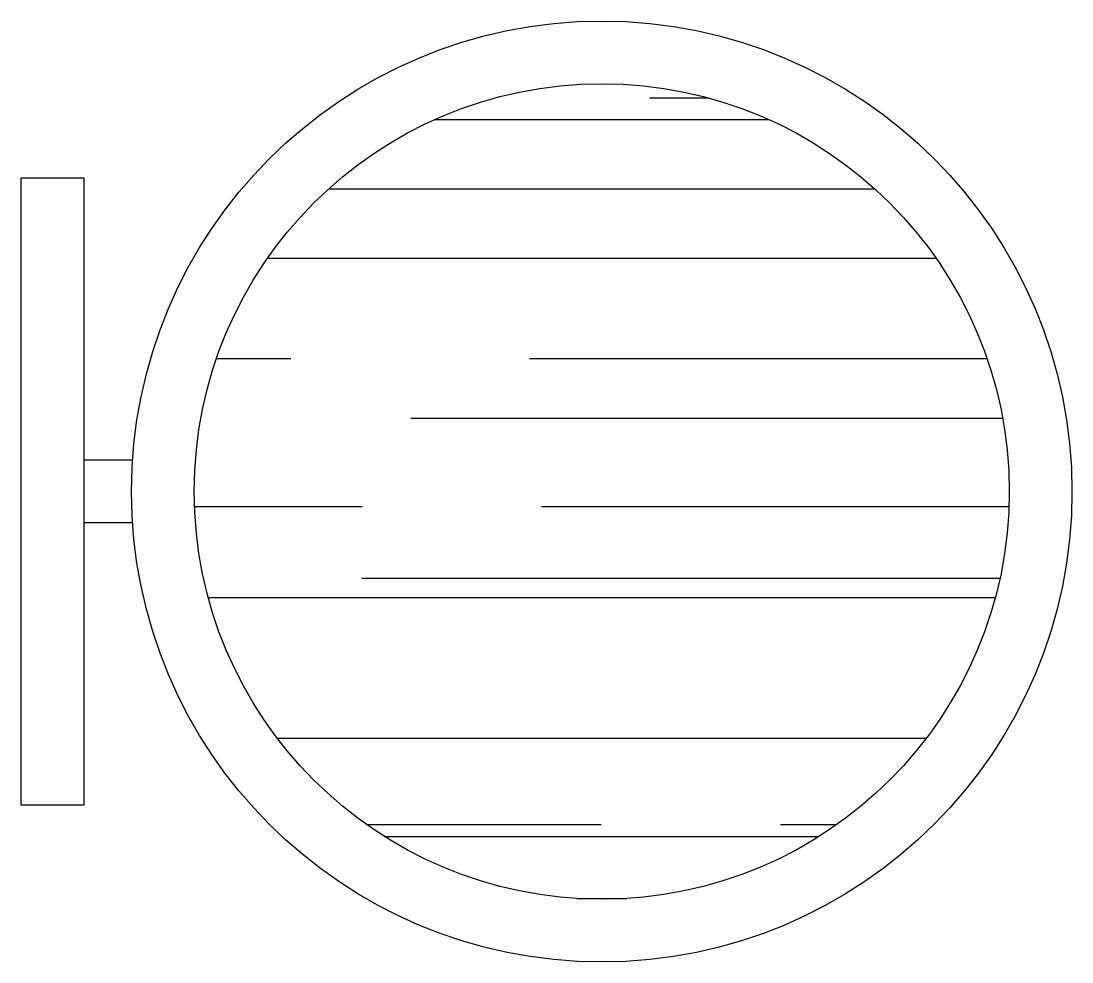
# Model space of a CAD drawing. Header units: millimetres. Extents: x -881.868 to -881.532, y 2727.679 to 2727.979.
import ezdxf

# ---------------------------------------------------------------- set-up
doc = ezdxf.new("R2010")
doc.units = ezdxf.units.MM
doc.header["$LTSCALE"] = 10
doc.layers.add('Móveis_cadeiras', color=2, linetype='Continuous')

msp = doc.modelspace()

# ---------------------------------------------------------------- hatches: boundary and pattern name
at = {"layer": 'Móveis_cadeiras'}
h = msp.add_hatch(dxfattribs=at)
h.set_pattern_fill('AR-RROOF', color=1, scale=0.003, style=0)
h.set_pattern_definition([(0, (0.14186, -2.06942), (0.16764, 0.0762), [1.143, -0.1524, 0.381, -0.0762]), (0, (0.24321, -2.03132), (-0.0762, 0.101346), [0.2286, -0.025146, 0.4572, -0.05715]), (0, (0.17996, -2.00465), (0.39624, 0.051054), [0.6096, -0.10668, 0.3048, -0.0762])])
h.paths.add_polyline_path([(-881.55233, 2727.82948, 1), (-881.81233, 2727.82948, 1)])

# ---------------------------------------------------------------- linework, layer by layer
for p, q in [((-881.832, 2727.83948), (-881.84759, 2727.83948)), ((-881.832, 2727.81948), (-881.84759, 2727.81948))]:
    msp.add_line(p, q, dxfattribs=at)
msp.add_lwpolyline([(-881.86759, 2727.92948), (-881.84759, 2727.92948), (-881.84759, 2727.72948), (-881.86759, 2727.72948)], close=True, dxfattribs=at)
for radius in [0.15, 0.13]:
    msp.add_circle((-881.68233, 2727.82948), radius, dxfattribs=at)

doc.saveas('drawing.dxf')
